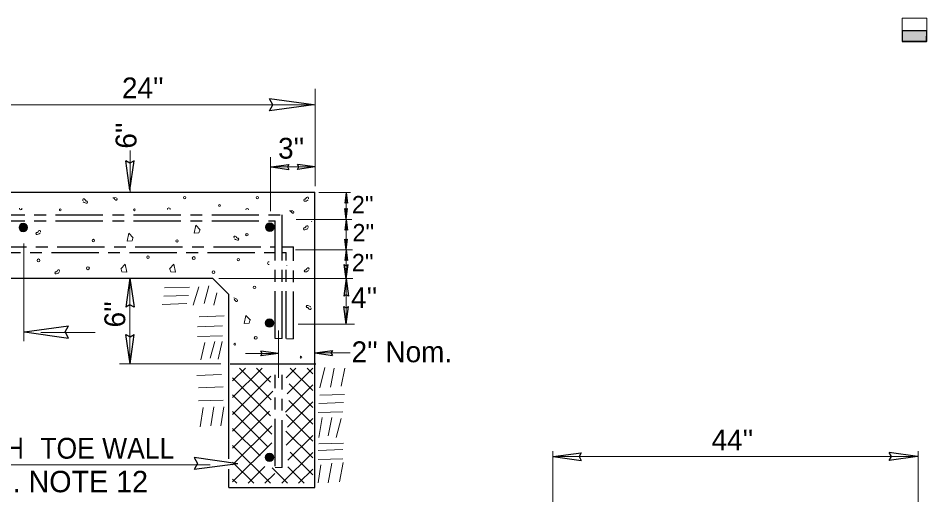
# Model space of a CAD drawing. Extents: x -48 to 160, y -10 to 186.
# Drawn here: x 99.61 to 121.5, y 17.31 to 28.8 of the extents above; entities that cross this region are included whole.
import ezdxf

# ---------------------------------------------------------------- set-up
doc = ezdxf.new("R2010")
doc.units = 0
doc.header["$LTSCALE"] = 0.19
doc.linetypes.add('LONG_DASH_SHORT_DASH', pattern=[9.9, 6, -1.2, 1.5, -1.2])
doc.layers.add('1', color=7, linetype='Continuous', lineweight=13)

msp = doc.modelspace()

# ---------------------------------------------------------------- hatches: boundary and pattern name
at = {"layer": '1'}
for points in [[(120.9088, 28.2402), (121.5042, 28.2402), (121.5042, 28.5053), (120.9088, 28.5053)], [(99.8315, 23.757, 1), (99.6285, 23.757, 1)], [(105.7733, 23.7651, 1), (105.5704, 23.7651, 1)], [(105.7653, 21.4542, 1), (105.5624, 21.4542, 1)], [(105.7653, 18.2161, 1), (105.5624, 18.2161, 1)]]:
    msp.add_hatch(color=256, dxfattribs=at).paths.add_polyline_path(points)

# ---------------------------------------------------------------- linework, layer by layer
for p, q in [((120.9088, 28.8043), (121.5042, 28.8043)), ((120.9088, 28.2402), (120.9088, 28.8043)), ((121.5042, 28.8043), (121.5042, 28.2402)), ((106.7639, 24.756), (106.7639, 27.1024)), ((98.5142, 26.7167), (106.7639, 26.7167)), ((102.3037, 24.6072), (102.3037, 25.612)), ((105.6847, 24.1481), (105.6847, 25.4557)), ((106.7639, 25.217), (105.6847, 25.217)), ((106.8506, 24.5993), (107.6197, 24.5993)), ((107.5108, 24.5993), (107.5108, 23.9563)), ((106.3028, 23.9493), (107.6497, 23.9493)), ((107.5108, 23.9493), (107.5108, 23.22)), ((99.7455, 21.0192), (99.7455, 23.3718)), ((106.2878, 23.22), (107.6647, 23.22)), ((107.5108, 23.2205), (107.5108, 22.5222)), ((102.3024, 22.5397), (102.3024, 20.4722)), ((104.0864, 21.9226), (104.2008, 22.3502)), ((104.4422, 22.5292), (107.6722, 22.5292)), ((107.5108, 22.5292), (107.5108, 21.4259)), ((103.1173, 22.1015), (103.7137, 22.1214)), ((103.1372, 22.3006), (103.7336, 22.3205)), ((103.8281, 21.8828), (103.9623, 22.3303)), ((104.325, 21.8828), (104.3944, 22.1788)), ((103.0775, 21.9025), (103.6738, 21.9224)), ((103.9721, 21.6042), (104.5684, 21.6241)), ((103.9323, 21.3655), (104.5287, 21.3854)), ((105.8832, 20.1302), (105.8832, 21.2756)), ((106.3587, 21.4254), (107.7097, 21.4254)), ((100.1563, 21.2261), (101.4616, 21.2261)), ((103.9323, 21.1268), (104.5287, 21.1468)), ((105.7998, 21.0807), (105.972, 21.0807)), ((106.0742, 21.0712), (106.2463, 21.0712)), ((104.013, 20.5664), (104.1063, 20.9877)), ((104.2317, 20.6062), (104.3449, 21.0076)), ((104.4305, 20.5862), (104.5237, 21.0075)), ((105.0872, 20.7187), (105.8832, 20.7187)), ((106.7531, 20.7329), (107.6043, 20.7329)), ((102.0517, 20.4722), (104.4943, 20.4722)), ((104.7761, 20.062), (105.0819, 20.3678)), ((104.7761, 19.6562), (105.4881, 20.3678)), ((105.7067, 19.6053), (104.9441, 20.3678)), ((105.69, 20.0279), (105.3502, 20.3678)), ((106.0677, 20.1355), (106.3001, 20.3678)), ((106.0862, 19.748), (106.7052, 20.3667)), ((106.7052, 19.8249), (106.1623, 20.3678)), ((106.7052, 20.2312), (106.5683, 20.3678)), ((106.8757, 19.89), (106.9937, 20.386)), ((107.1341, 19.9099), (107.2223, 20.3661)), ((107.3925, 19.9298), (107.4808, 20.3661)), ((103.9124, 20.1919), (104.5087, 20.2118)), ((104.7761, 19.25), (105.699, 20.1728)), ((105.6877, 19.2179), (104.7761, 20.1297)), ((106.0524, 19.3081), (106.7052, 19.9606)), ((106.7052, 19.419), (106.1387, 19.9853)), ((103.9522, 19.8935), (104.5485, 19.9134)), ((104.7761, 18.8438), (105.743, 19.8107)), ((105.7218, 18.778), (104.7761, 19.7234)), ((106.8743, 19.7145), (107.4707, 19.7344)), ((103.9522, 19.5753), (104.5485, 19.5952)), ((106.0974, 18.9469), (106.7052, 19.5546)), ((106.7052, 19.0129), (106.1288, 19.5891)), ((106.8545, 19.5156), (107.4508, 19.5355)), ((103.9933, 18.9552), (104.0666, 19.4162)), ((104.2517, 18.9751), (104.3251, 19.4361)), ((104.4902, 18.9751), (104.5636, 19.4361)), ((104.7761, 18.4378), (105.6651, 19.3268)), ((105.6352, 18.4585), (104.7761, 19.3175)), ((106.8346, 19.2967), (107.4309, 19.3167)), ((106.0635, 18.5068), (106.7052, 19.1484)), ((106.7052, 18.6067), (106.0663, 19.2455)), ((106.8558, 18.6965), (106.9341, 19.1726)), ((107.0744, 18.7362), (107.1627, 19.1726)), ((107.2732, 18.6965), (107.3913, 19.1527)), ((104.7761, 18.0315), (105.7188, 18.9745)), ((105.438, 18.2492), (104.7761, 18.9113)), ((106.7052, 18.2008), (106.0564, 18.8494)), ((106.1085, 18.1459), (106.7052, 18.7422)), ((104.7761, 17.6256), (105.7164, 18.5662)), ((105.6897, 17.5917), (104.7761, 18.5053)), ((106.8346, 18.3817), (107.4309, 18.4016)), ((106.8545, 18.5408), (107.4508, 18.5607)), ((105.9605, 17.5917), (106.7052, 18.3363)), ((106.7052, 17.7945), (106.1605, 18.3391)), ((106.8346, 18.1629), (107.4309, 18.1828)), ((112.4958, 16.5966), (112.4958, 18.3633)), ((112.5378, 18.2323), (121.292, 18.2323)), ((121.292, 14.5508), (121.292, 18.3633)), ((96.0617, 18.0344), (104.2365, 18.0344)), ((105.2837, 17.5917), (104.7761, 18.0992)), ((105.1487, 17.5917), (105.5553, 17.9985)), ((106.0956, 17.5917), (105.7282, 17.9593)), ((105.7971, 17.9734), (105.972, 17.9734)), ((106.502, 17.5917), (106.1069, 17.9868)), ((106.8358, 17.6025), (106.9042, 18.0388)), ((107.0743, 17.6025), (107.1627, 18.0785)), ((107.3527, 17.6223), (107.441, 18.0885)), ((105.5545, 17.5917), (105.7927, 17.8299)), ((106.3668, 17.5917), (106.7052, 17.9301)), ((104.8774, 17.5917), (104.7761, 17.693))]:
    msp.add_line(p, q, dxfattribs=at)
at = {"layer": '1', "lineweight": 25}
for p, q in [((120.9088, 28.5053), (121.5042, 28.5053)), ((121.5042, 28.2402), (120.9088, 28.2402)), ((106.7219, 26.7172), (105.6657, 26.8623)), ((106.7219, 26.7172), (105.6657, 26.5722)), ((102.3023, 24.6597), (102.2055, 25.3637)), ((102.3023, 24.6597), (102.3992, 25.3637)), ((105.702, 25.2168), (106.1277, 25.2753)), ((105.702, 25.2168), (106.1277, 25.1583)), ((106.7638, 25.2172), (106.3381, 25.2757)), ((106.7638, 25.2172), (106.3381, 25.1587)), ((98.6238, 24.6072), (106.7531, 24.6072)), ((106.7531, 17.4925), (106.7531, 24.6072)), ((107.5107, 24.5992), (107.4755, 24.3438)), ((107.5107, 24.5992), (107.5457, 24.3438)), ((107.5109, 23.9564), (107.4757, 24.2118)), ((107.5109, 23.9564), (107.546, 24.2118)), ((107.5107, 23.9492), (107.4755, 23.6938)), ((107.5107, 23.9492), (107.5457, 23.6938)), ((107.5109, 23.2201), (107.4757, 23.4755)), ((107.5109, 23.2201), (107.546, 23.4755)), ((107.5107, 23.2204), (107.4755, 22.965)), ((107.5107, 23.2204), (107.5457, 22.965)), ((107.5109, 22.5222), (107.4641, 22.8628)), ((107.5109, 22.5222), (107.4757, 22.7777)), ((107.5109, 22.5222), (107.5577, 22.8628)), ((107.5109, 22.5222), (107.546, 22.7777)), ((90.2133, 22.5397), (104.2901, 22.5397)), ((102.3023, 22.5397), (102.2055, 21.8356)), ((102.3023, 22.5397), (102.3992, 21.8356)), ((104.6856, 22.1442), (104.2901, 22.5397)), ((107.5106, 22.5292), (107.4521, 22.1034)), ((107.5106, 22.5292), (107.5691, 22.1034)), ((104.6856, 18.1825), (104.6856, 22.1442)), ((107.511, 21.426), (107.4525, 21.8517)), ((107.511, 21.426), (107.5695, 21.8517)), ((99.7635, 21.2381), (100.8199, 21.3832)), ((99.7635, 21.2381), (100.8199, 21.0929)), ((102.303, 20.4723), (102.206, 21.1767)), ((102.303, 20.4723), (102.3997, 21.1767)), ((105.8831, 20.7189), (105.4573, 20.7774)), ((105.8831, 20.7189), (105.4573, 20.6604)), ((106.7532, 20.7327), (107.1789, 20.7912)), ((106.7532, 20.7327), (107.1789, 20.6743)), ((104.7142, 20.4722), (106.7817, 20.4722)), ((104.9042, 18.0622), (103.8487, 18.2124)), ((112.4961, 18.2347), (113.1773, 18.3283)), ((112.4961, 18.2347), (113.1773, 18.1411)), ((121.2776, 18.2372), (120.5964, 18.3307)), ((121.2776, 18.2372), (120.5964, 18.1436)), ((104.9042, 18.0622), (103.8471, 17.9223)), ((104.6856, 17.4925), (104.6856, 17.9316)), ((104.6856, 17.4925), (106.7531, 17.4925))]:
    msp.add_line(p, q, dxfattribs=at)
at = {"layer": '1', "linetype": 'LONG_DASH_SHORT_DASH', "lineweight": 25}
for p, q in [((98.6278, 24.0611), (105.972, 24.0611)), ((98.6278, 23.918), (105.7998, 23.918)), ((105.7998, 21.0807), (105.7998, 23.918)), ((105.972, 21.0807), (105.972, 24.0611)), ((91.1447, 23.2952), (105.7998, 23.2952)), ((105.9712, 23.2952), (106.2463, 23.2952)), ((106.2463, 21.0712), (106.2463, 23.2952)), ((91.0026, 23.1521), (105.7998, 23.1521)), ((105.9712, 23.1521), (106.0666, 23.1521)), ((106.0666, 21.0807), (106.0666, 23.1521)), ((105.7998, 18.0017), (105.7998, 20.2088)), ((105.972, 17.9734), (105.972, 20.2088))]:
    msp.add_line(p, q, dxfattribs=at)
at = {"layer": '1'}
msp.add_lwpolyline([(120.9088, 28.2402), (121.5042, 28.2402), (121.5042, 28.5053), (120.9088, 28.5053)], close=True, dxfattribs=at)
at = {"layer": '1', "lineweight": 25}
msp.add_lwpolyline([(120.9105, 28.2432), (121.4998, 28.2432), (121.5027, 28.5038), (120.9088, 28.5027)], close=True, dxfattribs=at)
for points in [[(105.6657, 26.5722), (105.7472, 26.7187), (105.6657, 26.8623)], [(102.3992, 25.3637), (102.3012, 25.3094), (102.2055, 25.3637)], [(106.1277, 25.2753), (106.0948, 25.2162), (106.1277, 25.1583)], [(106.3381, 25.1587), (106.371, 25.2178), (106.3381, 25.2757)], [(107.5457, 24.3438), (107.5102, 24.3636), (107.4755, 24.3438)], [(107.4757, 24.2118), (107.5112, 24.1921), (107.546, 24.2118)], [(107.5457, 23.6938), (107.5102, 23.7136), (107.4755, 23.6938)], [(107.4757, 23.4755), (107.5112, 23.4557), (107.546, 23.4755)], [(107.4641, 22.8628), (107.5114, 22.8365), (107.5577, 22.8628)], [(107.5457, 22.965), (107.5102, 22.9847), (107.4755, 22.965)], [(107.4757, 22.7777), (107.5112, 22.7579), (107.546, 22.7777)], [(107.5691, 22.1034), (107.5099, 22.1363), (107.4521, 22.1034)], [(102.3992, 21.8356), (102.3012, 21.8899), (102.2055, 21.8356)], [(107.4525, 21.8517), (107.5116, 21.8188), (107.5695, 21.8517)], [(100.8199, 21.0929), (100.7382, 21.2395), (100.8199, 21.3832)], [(102.206, 21.1767), (102.3039, 21.1221), (102.3997, 21.1767)], [(105.4573, 20.6604), (105.4903, 20.7195), (105.4573, 20.7774)], [(107.1789, 20.7912), (107.146, 20.7321), (107.1789, 20.6743)], [(103.8487, 18.2124), (103.9295, 18.0654), (103.8471, 17.9223)], [(113.1773, 18.3283), (113.1246, 18.2337), (113.1773, 18.1411)], [(120.5964, 18.1436), (120.6491, 18.2382), (120.5964, 18.3307)]]:
    msp.add_lwpolyline(points, dxfattribs=at)
at = {"layer": '1'}
for points in [[(101.1745, 24.3776), (101.2014, 24.364), (101.2237, 24.3508), (101.2462, 24.3461), (101.2685, 24.3461), (101.2819, 24.3687), (101.2685, 24.391), (101.2462, 24.3955), (101.2282, 24.4133), (101.2147, 24.4312), (101.1967, 24.4448), (101.1745, 24.4448), (101.1655, 24.4225), (101.1698, 24.3998)], [(101.9682, 24.4779), (101.8866, 24.4724), (101.9092, 24.4678), (101.9269, 24.4497), (101.9402, 24.4319), (101.9582, 24.4187), (101.9808, 24.4187), (101.9897, 24.4411), (101.9851, 24.4634)], [(106.5973, 24.4232), (106.5703, 24.4097), (106.548, 24.3962), (106.5257, 24.3917), (106.5031, 24.3917), (106.4898, 24.4141), (106.5031, 24.4365), (106.5257, 24.4411), (106.5436, 24.4588), (106.5571, 24.4767), (106.5748, 24.4903), (106.5973, 24.4903), (106.6062, 24.4679), (106.6019, 24.4456)], [(106.2261, 24.1629), (106.1446, 24.1574), (106.167, 24.1528), (106.1847, 24.1348), (106.1983, 24.1169), (106.2163, 24.1037), (106.2386, 24.1037), (106.2474, 24.1261), (106.2431, 24.1484)], [(106.6812, 23.914), (106.6757, 23.8929), (106.675, 23.8924)], [(100.1407, 23.6199), (100.1137, 23.6066), (100.0913, 23.5933), (100.0689, 23.5887), (100.0465, 23.5887), (100.0331, 23.6112), (100.0465, 23.6335), (100.0689, 23.6379), (100.087, 23.6557), (100.1004, 23.6737), (100.1181, 23.6873), (100.1407, 23.6873), (100.1495, 23.665), (100.1452, 23.6425)], [(103.9944, 23.6983), (103.8869, 23.8101), (103.8467, 23.6175), (103.9631, 23.6266), (103.9855, 23.6937)], [(106.5878, 23.7332), (106.5607, 23.7197), (106.5384, 23.7063), (106.5162, 23.7018), (106.4937, 23.7018), (106.4803, 23.724), (106.4937, 23.7465), (106.5162, 23.751), (106.5341, 23.7689), (106.5476, 23.7867), (106.5655, 23.8004), (106.5878, 23.8004), (106.5967, 23.7779), (106.5922, 23.7556)], [(102.3822, 23.5049), (102.2747, 23.617), (102.2343, 23.4245), (102.3507, 23.4335), (102.3731, 23.5006)], [(104.8176, 23.4842), (104.8443, 23.4707), (104.8667, 23.4573), (104.8892, 23.4526), (104.9117, 23.4526), (104.9249, 23.4751), (104.9117, 23.4975), (104.8892, 23.5022), (104.8712, 23.5197), (104.8577, 23.5377), (104.8399, 23.5513), (104.8176, 23.5513), (104.8085, 23.529), (104.8128, 23.5066)], [(102.0781, 22.7584), (102.1856, 22.8702), (102.2261, 22.6777), (102.1094, 22.6867), (102.0872, 22.7539)], [(103.2523, 22.7583), (103.3598, 22.8702), (103.4001, 22.6777), (103.2837, 22.6865), (103.2612, 22.7538)], [(106.0847, 22.8505), (106.0847, 22.85), (106.0847, 22.8498), (106.0847, 22.8495), (106.0847, 22.8492), (106.0847, 22.849), (106.0847, 22.8486), (106.0847, 22.8483), (106.0847, 22.8482), (106.0847, 22.8479), (106.0847, 22.8478), (106.0847, 22.8477), (106.0847, 22.8476), (106.0847, 22.8474), (106.0847, 22.8472), (106.0847, 22.8472), (106.0847, 22.8471), (106.0847, 22.8468), (106.0847, 22.8467), (106.0847, 22.8464), (106.0847, 22.8463), (106.0847, 22.8462), (106.0847, 22.8461), (106.0847, 22.846), (106.0847, 22.8457), (106.0847, 22.8456), (106.0847, 22.8455), (106.0847, 22.8454), (106.0847, 22.8453), (106.0847, 22.845), (106.0847, 22.8449)], [(106.6074, 22.7188), (106.5805, 22.7056), (106.5582, 22.692), (106.5357, 22.6875), (106.5133, 22.6875), (106.4998, 22.71), (106.5133, 22.7323), (106.5357, 22.7368), (106.5537, 22.7547), (106.5673, 22.7726), (106.5848, 22.786), (106.6074, 22.786), (106.6164, 22.7637), (106.612, 22.7413)], [(100.5973, 22.6727), (100.5704, 22.6593), (100.548, 22.6459), (100.5255, 22.6412), (100.5032, 22.6412), (100.4898, 22.6638), (100.5032, 22.686), (100.5255, 22.6907), (100.5436, 22.7085), (100.557, 22.7264), (100.5749, 22.7398), (100.5973, 22.7398), (100.6064, 22.7175), (100.6017, 22.6951)], [(104.8748, 22.0282), (104.848, 22.0416), (104.8257, 22.0549), (104.8031, 22.0597), (104.8023, 22.0597)], [(104.8115, 22.0262), (104.8289, 22.0085), (104.8425, 21.9905), (104.8604, 21.977), (104.8829, 21.977), (104.8918, 21.9995), (104.8873, 22.0218)], [(106.6584, 21.8436), (106.6315, 21.8573), (106.6093, 21.8705), (106.5867, 21.8751), (106.5643, 21.8751), (106.5508, 21.8527), (106.5643, 21.8303), (106.5867, 21.8257), (106.6045, 21.8077), (106.6181, 21.7899), (106.636, 21.7765), (106.6584, 21.7765), (106.6673, 21.7988), (106.6629, 21.8212)], [(105.2023, 21.5227), (105.0946, 21.6344), (105.0543, 21.4421), (105.1708, 21.451), (105.1932, 21.518)]]:
    msp.add_lwpolyline(points, dxfattribs=at)
for centre, radius in [((103.6213, 24.4779), 0.0296), ((104.4599, 24.2894), 0.0215), ((105.3703, 24.4779), 0.0296), ((100.6218, 24.1844), 0.0215), ((102.4073, 24.1844), 0.0215), ((99.73, 23.757), 0.1015), ((105.6718, 23.7651), 0.1015), ((101.4189, 23.4428), 0.0296), ((103.4357, 23.4351), 0.0277), ((105.1188, 23.5845), 0.0296), ((100.0972, 22.9649), 0.0343), ((102.7355, 23.0419), 0.0296), ((103.8385, 23.0214), 0.0343), ((104.9123, 22.982), 0.0296), ((101.2888, 22.7732), 0.0343), ((104.3134, 22.6808), 0.0343), ((105.303, 22.3146), 0.0296), ((105.6638, 21.4542), 0.1015), ((105.3316, 21.0962), 0.0343), ((104.825, 20.9455), 0.0215), ((106.423, 20.6318), 0.0215), ((105.6638, 18.2161), 0.1015)]:
    msp.add_circle(centre, radius, dxfattribs=at)
for centre, radius, start, end in [((99.6703, 24.2114), 0.0296, 162.49572, 18.35026), ((103.2388, 24.1951), 0.0343, 359.90348, 180.55571), ((105.1249, 24.1789), 0.0343, 13.05424, 167.40495), ((105.6488, 22.8959), 0.0332, 79.52595, 280.47405)]:
    msp.add_arc(centre, radius, start, end, dxfattribs=at)

# ---------------------------------------------------------------- texts
for s, height, p in [("24''", 0.5025, (102.1094, 26.8718)), ("3''", 0.5025, (105.8713, 25.417)), ("2''", 0.4166, (107.6506, 24.1011)), ("2''", 0.4166, (107.6656, 23.4253)), ("2''", 0.4166, (107.6506, 22.7045)), ("4''", 0.5025, (107.6309, 21.816)), ("2'' Nom.", 0.5025, (107.6422, 20.5091)), ("44''", 0.5025, (116.3177, 18.3824)), ('SEE GEN. NOTE 12', 0.5166, (96.4024, 17.3742))]:
    msp.add_text(s, height=height, dxfattribs=at).set_placement(p)
for p in [(102.4579, 25.6587), (102.1877, 21.3487)]:
    msp.add_text("6''", height=0.5025, rotation=90, dxfattribs=at).set_placement(p)
for s, width, p in [('EXTRA-DEPTH', 0.85, (95.7105, 18.1861)), ('TOE WALL', 0.95, (100.142, 18.1837))]:
    msp.add_text(s, height=0.5025, dxfattribs=dict(at, width=width)).set_placement(p)

doc.saveas('drawing.dxf')
